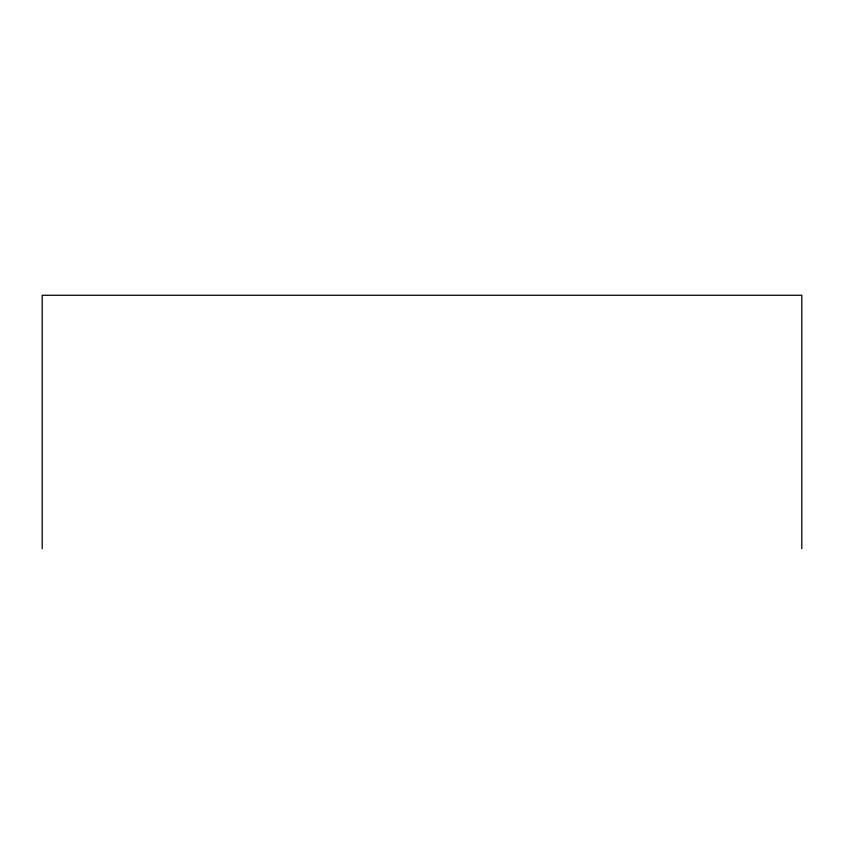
<?xml version="1.0" encoding="UTF-8"?>
<svg xmlns="http://www.w3.org/2000/svg" width="844" height="844" viewBox="0 0 844 844"><rect width="100%" height="100%" fill="white"/><g stroke="black" fill="none" stroke-linecap="round" stroke-linejoin="round"><path stroke-width="1.27" d="M801.8 548.727L801.8 295.273L42.2 295.273L42.2 548.727"/></g></svg>
